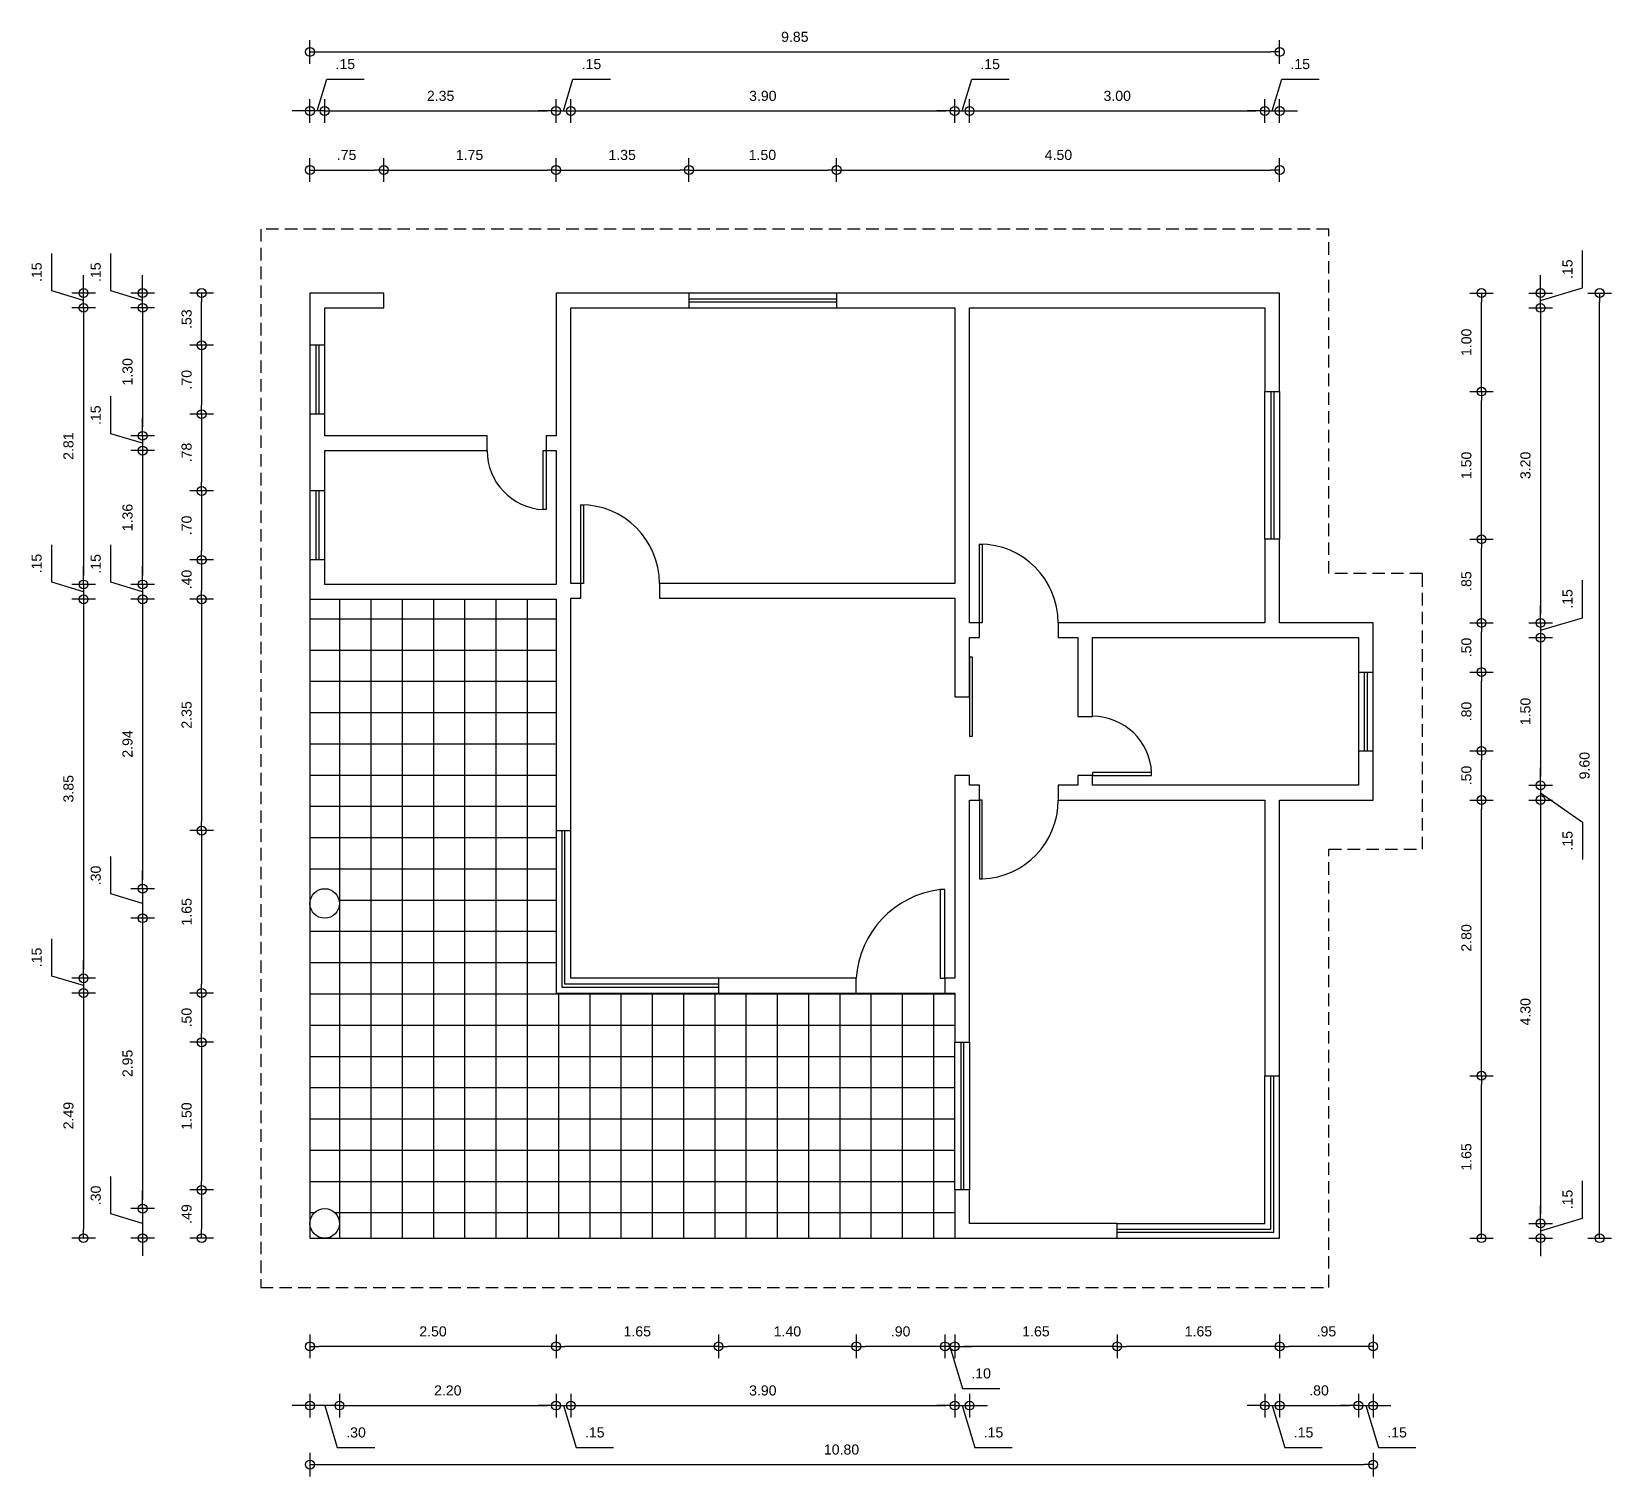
# Model space of a CAD drawing. Header units: millimetres. Extents: x -910 to 15138, y -9982 to 4694.
import ezdxf

# ---------------------------------------------------------------- set-up
doc = ezdxf.new("R2010")
doc.units = ezdxf.units.MM
doc.header["$LTSCALE"] = 5
doc.linetypes.add('DASHEDX2', pattern=[38.1, 25.4, -12.7])
for name, color, linetype in [('coberta', 7, 'DASHEDX2'), ('coluna', 7, 'Continuous'), ('dimensoes', 7, 'Continuous'), ('janela alta', 7, 'Continuous'), ('janela baixa', 7, 'Continuous'), ('parede baixa', 7, 'Continuous'), ('paredes', 7, 'Continuous'), ('piso', 7, 'Continuous'), ('portas', 7, 'Continuous')]:
    doc.layers.add(name, color=color, linetype=linetype)
doc.styles.get("Standard").update_dxf_attribs({"font": 'Arial.ttf'})
doc.dimstyles.new('ISO-25', dxfattribs={"dimtxt": 102.5, "dimasz": 90.5, "dimexe": 120, "dimexo": 0.625, "dimgap": 100.625, "dimtad": 1, "dimlfac": 0.001, "dimzin": 4, "dimdsep": 46, "dimtxsty": 'Standard', "dimblk": 'ORIGIN', "dimblk1": 'ORIGIN', "dimblk2": 'ORIGIN', "dimcen": 2.5, "dimazin": 0, "dimtfac": 1, "dimtmove": 0, "dimatfit": 3, "dimldrblk": 'ORIGIN', "dimfxl": 120, "dimfxlon": 1, "dimarcsym": 0})

# ---------------------------------------------------------------- blocks, each defined once
blk = doc.blocks.new('_Origin')
at = {"color": 0, "linetype": 'ByBlock', "lineweight": -2}
blk.add_line((0, 0), (-1, 0), dxfattribs=at)
blk.add_circle((0, 0), 0.5, dxfattribs=at)
blk = doc.blocks.new('*D17')
at = {"layer": 'Defpoints', "color": 0, "transparency": 16777216}
for p in [(11768, -5912), (13818, -5912), (11768, -7562)]:
    blk.add_point(p, dxfattribs=at)
at = {"layer": 'dimensoes', "color": 0, "lineweight": -2, "transparency": 16777216}
for p, q in [((13698, -5912), (13938, -5912)), ((13818, -7471), (13818, -6002)), ((13698, -7562), (13938, -7562))]:
    blk.add_line(p, q, dxfattribs=at)
at = {"layer": 'dimensoes', "color": 0, "lineweight": -2, "transparency": 16777216, "xscale": 90.5, "yscale": 90.5, "zscale": 90.5}
for p, rotation in [((13818, -5912), 90), ((13818, -7562), 270)]:
    blk.add_blockref('_Origin', p, dxfattribs=dict(at, rotation=rotation))
at = {"layer": 'dimensoes', "color": 0, "transparency": 16777216, "insert": (13665, -6737), "char_height": 102.5, "attachment_point": 5, "rotation": 90}
blk.add_mtext('1.65', dxfattribs=at)
blk = doc.blocks.new('*D18')
at = {"layer": 'Defpoints', "color": 0, "transparency": 16777216}
for p in [(12718, -3112), (13818, -3112), (11768, -5912)]:
    blk.add_point(p, dxfattribs=at)
at = {"layer": 'dimensoes', "color": 0, "lineweight": -2, "transparency": 16777216}
for p, q in [((13698, -3112), (13938, -3112)), ((13818, -5821), (13818, -3202)), ((13698, -5912), (13938, -5912))]:
    blk.add_line(p, q, dxfattribs=at)
at = {"layer": 'dimensoes', "color": 0, "lineweight": -2, "transparency": 16777216, "xscale": 90.5, "yscale": 90.5, "zscale": 90.5}
for p, rotation in [((13818, -3112), 90), ((13818, -5912), 270)]:
    blk.add_blockref('_Origin', p, dxfattribs=dict(at, rotation=rotation))
at = {"layer": 'dimensoes', "color": 0, "transparency": 16777216, "insert": (13665, -4512), "char_height": 102.5, "attachment_point": 5, "rotation": 90}
blk.add_mtext('2.80', dxfattribs=at)
blk = doc.blocks.new('*D19')
at = {"layer": 'Defpoints', "color": 0, "transparency": 16777216}
for p in [(12718, -2612), (13818, -2612), (12718, -3112)]:
    blk.add_point(p, dxfattribs=at)
at = {"layer": 'dimensoes', "color": 0, "lineweight": -2, "transparency": 16777216}
for p, q in [((13698, -2612), (13938, -2612)), ((13818, -3021), (13818, -2702)), ((13698, -3112), (13938, -3112))]:
    blk.add_line(p, q, dxfattribs=at)
at = {"layer": 'dimensoes', "color": 0, "lineweight": -2, "transparency": 16777216, "xscale": 90.5, "yscale": 90.5, "zscale": 90.5}
for p, rotation in [((13818, -2612), 90), ((13818, -3112), 270)]:
    blk.add_blockref('_Origin', p, dxfattribs=dict(at, rotation=rotation))
at = {"layer": 'dimensoes', "color": 0, "transparency": 16777216, "insert": (13665, -2862), "char_height": 102.5, "attachment_point": 5, "rotation": 90}
blk.add_mtext('.50', dxfattribs=at)
blk = doc.blocks.new('*D20')
at = {"layer": 'Defpoints', "color": 0, "transparency": 16777216}
for p in [(12718, -1812), (13818, -1812), (12718, -2612)]:
    blk.add_point(p, dxfattribs=at)
at = {"layer": 'dimensoes', "color": 0, "lineweight": -2, "transparency": 16777216}
for p, q in [((13698, -1812), (13938, -1812)), ((13818, -2521), (13818, -1902)), ((13698, -2612), (13938, -2612))]:
    blk.add_line(p, q, dxfattribs=at)
at = {"layer": 'dimensoes', "color": 0, "lineweight": -2, "transparency": 16777216, "xscale": 90.5, "yscale": 90.5, "zscale": 90.5}
for p, rotation in [((13818, -1812), 90), ((13818, -2612), 270)]:
    blk.add_blockref('_Origin', p, dxfattribs=dict(at, rotation=rotation))
at = {"layer": 'dimensoes', "color": 0, "transparency": 16777216, "insert": (13665, -2212), "char_height": 102.5, "attachment_point": 5, "rotation": 90}
blk.add_mtext('.80', dxfattribs=at)
blk = doc.blocks.new('*D21')
at = {"layer": 'Defpoints', "color": 0, "transparency": 16777216}
for p in [(12718, -1312), (13818, -1312), (12718, -1812)]:
    blk.add_point(p, dxfattribs=at)
at = {"layer": 'dimensoes', "color": 0, "lineweight": -2, "transparency": 16777216}
for p, q in [((13698, -1312), (13938, -1312)), ((13818, -1721), (13818, -1402)), ((13698, -1812), (13938, -1812))]:
    blk.add_line(p, q, dxfattribs=at)
at = {"layer": 'dimensoes', "color": 0, "lineweight": -2, "transparency": 16777216, "xscale": 90.5, "yscale": 90.5, "zscale": 90.5}
for p, rotation in [((13818, -1312), 90), ((13818, -1812), 270)]:
    blk.add_blockref('_Origin', p, dxfattribs=dict(at, rotation=rotation))
at = {"layer": 'dimensoes', "color": 0, "transparency": 16777216, "insert": (13665, -1562), "char_height": 102.5, "attachment_point": 5, "rotation": 90}
blk.add_mtext('.50', dxfattribs=at)
blk = doc.blocks.new('*D22')
at = {"layer": 'Defpoints', "color": 0, "transparency": 16777216}
for p in [(11768, -462), (13818, -462), (12718, -1312)]:
    blk.add_point(p, dxfattribs=at)
at = {"layer": 'dimensoes', "color": 0, "lineweight": -2, "transparency": 16777216}
for p, q in [((13698, -462), (13938, -462)), ((13818, -1221), (13818, -552)), ((13698, -1312), (13938, -1312))]:
    blk.add_line(p, q, dxfattribs=at)
at = {"layer": 'dimensoes', "color": 0, "lineweight": -2, "transparency": 16777216, "xscale": 90.5, "yscale": 90.5, "zscale": 90.5}
for p, rotation in [((13818, -462), 90), ((13818, -1312), 270)]:
    blk.add_blockref('_Origin', p, dxfattribs=dict(at, rotation=rotation))
at = {"layer": 'dimensoes', "color": 0, "transparency": 16777216, "insert": (13665, -887), "char_height": 102.5, "attachment_point": 5, "rotation": 90}
blk.add_mtext('.85', dxfattribs=at)
blk = doc.blocks.new('*D23')
at = {"layer": 'Defpoints', "color": 0, "transparency": 16777216}
for p in [(11768, 1038), (13818, 1038), (11768, -462)]:
    blk.add_point(p, dxfattribs=at)
at = {"layer": 'dimensoes', "color": 0, "lineweight": -2, "transparency": 16777216}
for p, q in [((13698, 1038), (13938, 1038)), ((13818, -371), (13818, 948)), ((13698, -462), (13938, -462))]:
    blk.add_line(p, q, dxfattribs=at)
at = {"layer": 'dimensoes', "color": 0, "lineweight": -2, "transparency": 16777216, "xscale": 90.5, "yscale": 90.5, "zscale": 90.5}
for p, rotation in [((13818, 1038), 90), ((13818, -462), 270)]:
    blk.add_blockref('_Origin', p, dxfattribs=dict(at, rotation=rotation))
at = {"layer": 'dimensoes', "color": 0, "transparency": 16777216, "insert": (13665, 288), "char_height": 102.5, "attachment_point": 5, "rotation": 90}
blk.add_mtext('1.50', dxfattribs=at)
blk = doc.blocks.new('*D24')
at = {"layer": 'Defpoints', "color": 0, "transparency": 16777216}
for p in [(11768, 2038), (13818, 2038), (11768, 1038)]:
    blk.add_point(p, dxfattribs=at)
at = {"layer": 'dimensoes', "color": 0, "lineweight": -2, "transparency": 16777216}
for p, q in [((13698, 2038), (13938, 2038)), ((13818, 1129), (13818, 1948)), ((13698, 1038), (13938, 1038))]:
    blk.add_line(p, q, dxfattribs=at)
at = {"layer": 'dimensoes', "color": 0, "lineweight": -2, "transparency": 16777216, "xscale": 90.5, "yscale": 90.5, "zscale": 90.5}
for p, rotation in [((13818, 2038), 90), ((13818, 1038), 270)]:
    blk.add_blockref('_Origin', p, dxfattribs=dict(at, rotation=rotation))
at = {"layer": 'dimensoes', "color": 0, "transparency": 16777216, "insert": (13665, 1538), "char_height": 102.5, "attachment_point": 5, "rotation": 90}
blk.add_mtext('1.00', dxfattribs=at)
blk = doc.blocks.new('*D25')
at = {"layer": 'Defpoints', "color": 0, "transparency": 16777216}
for p in [(11574, 2038), (15018, 2038), (11574, -7562)]:
    blk.add_point(p, dxfattribs=at)
at = {"layer": 'dimensoes', "color": 0, "lineweight": -2, "transparency": 16777216}
for p, q in [((14898, 2038), (15138, 2038)), ((15018, -7471), (15018, 1948)), ((14898, -7562), (15138, -7562))]:
    blk.add_line(p, q, dxfattribs=at)
at = {"layer": 'dimensoes', "color": 0, "lineweight": -2, "transparency": 16777216, "xscale": 90.5, "yscale": 90.5, "zscale": 90.5}
for p, rotation in [((15018, 2038), 90), ((15018, -7562), 270)]:
    blk.add_blockref('_Origin', p, dxfattribs=dict(at, rotation=rotation))
at = {"layer": 'dimensoes', "color": 0, "transparency": 16777216, "insert": (14865, -2762), "char_height": 102.5, "attachment_point": 5, "rotation": 90}
blk.add_mtext('9.60', dxfattribs=at)
blk = doc.blocks.new('*D26')
at = {"layer": 'Defpoints', "color": 0, "transparency": 16777216}
for p in [(11618, 1888), (11618, -1312), (14418, -1312)]:
    blk.add_point(p, dxfattribs=at)
at = {"layer": 'dimensoes', "color": 0, "lineweight": -2, "transparency": 16777216}
for p, q in [((14298, 1888), (14538, 1888)), ((14418, 1798), (14418, -1221)), ((14298, -1312), (14538, -1312))]:
    blk.add_line(p, q, dxfattribs=at)
at = {"layer": 'dimensoes', "color": 0, "lineweight": -2, "transparency": 16777216, "xscale": 90.5, "yscale": 90.5, "zscale": 90.5}
for p, rotation in [((14418, 1888), 90), ((14418, -1312), 270)]:
    blk.add_blockref('_Origin', p, dxfattribs=dict(at, rotation=rotation))
at = {"layer": 'dimensoes', "color": 0, "transparency": 16777216, "insert": (14265, 288), "char_height": 102.5, "attachment_point": 5, "rotation": 90}
blk.add_mtext('3.20', dxfattribs=at)
blk = doc.blocks.new('*D27')
at = {"layer": 'Defpoints', "color": 0, "transparency": 16777216}
for p in [(11618, -1312), (12568, -1462), (14418, -1462)]:
    blk.add_point(p, dxfattribs=at)
at = {"layer": 'dimensoes', "color": 0, "lineweight": -2, "transparency": 16777216}
for p, q in [((14844, -1259), (14844, -878)), ((14418, -1221), (14418, -1131)), ((14418, -1387), (14844, -1259)), ((14298, -1312), (14538, -1312)), ((14418, -1312), (14418, -1462)), ((14418, -1312), (14418, -1462)), ((14298, -1462), (14538, -1462)), ((14418, -1552), (14418, -1643))]:
    blk.add_line(p, q, dxfattribs=at)
at = {"layer": 'dimensoes', "color": 0, "lineweight": -2, "transparency": 16777216, "xscale": 90.5, "yscale": 90.5, "zscale": 90.5}
for p, rotation in [((14418, -1312), 270), ((14418, -1462), 90)]:
    blk.add_blockref('_Origin', p, dxfattribs=dict(at, rotation=rotation))
at = {"layer": 'dimensoes', "color": 0, "transparency": 16777216, "insert": (14692, -1069), "char_height": 102.5, "attachment_point": 5, "rotation": 90}
blk.add_mtext('.15', dxfattribs=at)
blk = doc.blocks.new('*D28')
at = {"layer": 'Defpoints', "color": 0, "transparency": 16777216}
for p in [(12568, -1462), (12568, -2962), (14418, -2962)]:
    blk.add_point(p, dxfattribs=at)
at = {"layer": 'dimensoes', "color": 0, "lineweight": -2, "transparency": 16777216}
for p, q in [((14298, -1462), (14538, -1462)), ((14418, -1552), (14418, -2871)), ((14298, -2962), (14538, -2962))]:
    blk.add_line(p, q, dxfattribs=at)
at = {"layer": 'dimensoes', "color": 0, "lineweight": -2, "transparency": 16777216, "xscale": 90.5, "yscale": 90.5, "zscale": 90.5}
for p, rotation in [((14418, -1462), 90), ((14418, -2962), 270)]:
    blk.add_blockref('_Origin', p, dxfattribs=dict(at, rotation=rotation))
at = {"layer": 'dimensoes', "color": 0, "transparency": 16777216, "insert": (14265, -2212), "char_height": 102.5, "attachment_point": 5, "rotation": 90}
blk.add_mtext('1.50', dxfattribs=at)
blk = doc.blocks.new('*D29')
at = {"layer": 'Defpoints', "color": 0, "transparency": 16777216}
for p in [(12568, -2962), (12718, -3112), (14418, -3112)]:
    blk.add_point(p, dxfattribs=at)
at = {"layer": 'dimensoes', "color": 0, "lineweight": -2, "transparency": 16777216}
for p, q in [((14418, -2871), (14418, -2781)), ((14298, -2962), (14538, -2962)), ((14418, -2962), (14418, -3112)), ((14418, -2962), (14418, -3112)), ((14418, -3037), (14844, -3335)), ((14298, -3112), (14538, -3112)), ((14418, -3202), (14418, -3293)), ((14844, -3335), (14844, -3715))]:
    blk.add_line(p, q, dxfattribs=at)
at = {"layer": 'dimensoes', "color": 0, "lineweight": -2, "transparency": 16777216, "xscale": 90.5, "yscale": 90.5, "zscale": 90.5}
for p, rotation in [((14418, -2962), 270), ((14418, -3112), 90)]:
    blk.add_blockref('_Origin', p, dxfattribs=dict(at, rotation=rotation))
at = {"layer": 'dimensoes', "color": 0, "transparency": 16777216, "insert": (14692, -3525), "char_height": 102.5, "attachment_point": 5, "rotation": 90}
blk.add_mtext('.15', dxfattribs=at)
blk = doc.blocks.new('*D30')
at = {"layer": 'Defpoints', "color": 0, "transparency": 16777216}
for p in [(12718, -3112), (11618, -7412), (14418, -7412)]:
    blk.add_point(p, dxfattribs=at)
at = {"layer": 'dimensoes', "color": 0, "lineweight": -2, "transparency": 16777216}
for p, q in [((14298, -3112), (14538, -3112)), ((14418, -3202), (14418, -7321)), ((14298, -7412), (14538, -7412))]:
    blk.add_line(p, q, dxfattribs=at)
at = {"layer": 'dimensoes', "color": 0, "lineweight": -2, "transparency": 16777216, "xscale": 90.5, "yscale": 90.5, "zscale": 90.5}
for p, rotation in [((14418, -3112), 90), ((14418, -7412), 270)]:
    blk.add_blockref('_Origin', p, dxfattribs=dict(at, rotation=rotation))
at = {"layer": 'dimensoes', "color": 0, "transparency": 16777216, "insert": (14265, -5262), "char_height": 102.5, "attachment_point": 5, "rotation": 90}
blk.add_mtext('4.30', dxfattribs=at)
blk = doc.blocks.new('*D31')
at = {"layer": 'Defpoints', "color": 0, "transparency": 16777216}
for p in [(11618, -7412), (11768, -7562), (14418, -7562)]:
    blk.add_point(p, dxfattribs=at)
at = {"layer": 'dimensoes', "color": 0, "lineweight": -2, "transparency": 16777216}
for p, q in [((14844, -7359), (14844, -6978)), ((14418, -7321), (14418, -7231)), ((14418, -7487), (14844, -7359)), ((14298, -7412), (14538, -7412)), ((14418, -7412), (14418, -7562)), ((14418, -7412), (14418, -7562)), ((14298, -7562), (14538, -7562)), ((14418, -7652), (14418, -7743))]:
    blk.add_line(p, q, dxfattribs=at)
at = {"layer": 'dimensoes', "color": 0, "lineweight": -2, "transparency": 16777216, "xscale": 90.5, "yscale": 90.5, "zscale": 90.5}
for p, rotation in [((14418, -7412), 270), ((14418, -7562), 90)]:
    blk.add_blockref('_Origin', p, dxfattribs=dict(at, rotation=rotation))
at = {"layer": 'dimensoes', "color": 0, "transparency": 16777216, "insert": (14692, -7169), "char_height": 102.5, "attachment_point": 5, "rotation": 90}
blk.add_mtext('.15', dxfattribs=at)
blk = doc.blocks.new('*D32')
at = {"layer": 'Defpoints', "color": 0, "transparency": 16777216}
for p in [(11768, 2038), (14418, 2038), (11618, 1888)]:
    blk.add_point(p, dxfattribs=at)
at = {"layer": 'dimensoes', "color": 0, "lineweight": -2, "transparency": 16777216}
for p, q in [((14844, 2091), (14844, 2472)), ((14418, 2129), (14418, 2219)), ((14418, 1963), (14844, 2091)), ((14298, 2038), (14538, 2038)), ((14418, 1888), (14418, 2038)), ((14418, 1888), (14418, 2038)), ((14298, 1888), (14538, 1888)), ((14418, 1798), (14418, 1707))]:
    blk.add_line(p, q, dxfattribs=at)
at = {"layer": 'dimensoes', "color": 0, "lineweight": -2, "transparency": 16777216, "xscale": 90.5, "yscale": 90.5, "zscale": 90.5}
for p, rotation in [((14418, 2038), 270), ((14418, 1888), 90)]:
    blk.add_blockref('_Origin', p, dxfattribs=dict(at, rotation=rotation))
at = {"layer": 'dimensoes', "color": 0, "transparency": 16777216, "insert": (14692, 2281), "char_height": 102.5, "attachment_point": 5, "rotation": 90}
blk.add_mtext('.15', dxfattribs=at)

msp = doc.modelspace()

# ---------------------------------------------------------------- linework, layer by layer
at = {"color": 0, "linetype": 'ByBlock', "lineweight": -2}
for p, q in [((1917.612, 4488.233), (2008.112, 4488.233)), ((11767.612, 4488.233), (11677.112, 4488.233)), ((1917.612, 3888.233), (1827.112, 3888.233)), ((2067.612, 3888.233), (2158.112, 3888.233)), ((2067.612, 3888.233), (2158.112, 3888.233)), ((4417.612, 3888.233), (4327.112, 3888.233)), ((4417.612, 3888.233), (4327.112, 3888.233)), ((4567.612, 3888.233), (4658.112, 3888.233)), ((4567.612, 3888.233), (4658.112, 3888.233)), ((8467.612, 3888.233), (8377.112, 3888.233)), ((8467.612, 3888.233), (8377.112, 3888.233)), ((8617.612, 3888.233), (8708.112, 3888.233)), ((8617.612, 3888.233), (8708.112, 3888.233)), ((11617.612, 3888.233), (11527.112, 3888.233)), ((11617.612, 3888.233), (11527.112, 3888.233)), ((11767.612, 3888.233), (11858.112, 3888.233)), ((1917.612, 3288.233), (2008.112, 3288.233)), ((2667.612, 3288.233), (2577.112, 3288.233)), ((2667.612, 3288.233), (2758.112, 3288.233)), ((4417.612, 3288.233), (4327.112, 3288.233)), ((4417.612, 3288.233), (4508.112, 3288.233)), ((5767.612, 3288.233), (5677.112, 3288.233)), ((5767.612, 3288.233), (5858.112, 3288.233)), ((7267.612, 3288.233), (7177.112, 3288.233)), ((7267.612, 3288.233), (7358.112, 3288.233)), ((11767.612, 3288.233), (11677.112, 3288.233)), ((-382.388, 2038.233), (-382.388, 2128.733)), ((817.612, 2038.233), (817.612, 1947.733)), ((-382.388, 1888.233), (-382.388, 1797.733)), ((-382.388, 1888.233), (-382.388, 1797.733)), ((817.612, 1508.233), (817.612, 1598.733)), ((817.612, 1508.233), (817.612, 1417.733)), ((817.612, 808.233), (817.612, 898.733)), ((817.612, 808.233), (817.612, 717.733)), ((817.612, 28.233), (817.612, 118.733)), ((817.612, 28.233), (817.612, -62.267)), ((817.612, -671.767), (817.612, -581.267)), ((817.612, -671.767), (817.612, -762.267)), ((-382.388, -921.767), (-382.388, -831.267)), ((-382.388, -921.767), (-382.388, -831.267)), ((-382.388, -1071.767), (-382.388, -1162.267)), ((-382.388, -1071.767), (-382.388, -1162.267)), ((817.612, -1071.767), (817.612, -981.267)), ((817.612, -1071.767), (817.612, -1162.267)), ((817.612, -3421.767), (817.612, -3331.267)), ((817.612, -3421.767), (817.612, -3512.267)), ((-382.388, -4921.767), (-382.388, -4831.267)), ((-382.388, -4921.767), (-382.388, -4831.267)), ((-382.388, -5071.767), (-382.388, -5162.267)), ((-382.388, -5071.767), (-382.388, -5162.267)), ((817.612, -5071.767), (817.612, -4981.267)), ((817.612, -5071.767), (817.612, -5162.267)), ((817.612, -5571.767), (817.612, -5481.267)), ((817.612, -5571.767), (817.612, -5662.267)), ((817.612, -7071.767), (817.612, -6981.267)), ((817.612, -7071.767), (817.612, -7162.267)), ((-382.388, -7561.767), (-382.388, -7471.267)), ((817.612, -7561.767), (817.612, -7471.267))]:
    msp.add_line(p, q, dxfattribs=at)
for centre in [(1917.612, 4488.233), (11767.612, 4488.233), (1917.612, 3888.233), (2067.612, 3888.233), (2067.612, 3888.233), (4417.612, 3888.233), (4417.612, 3888.233), (4567.612, 3888.233), (4567.612, 3888.233), (8467.612, 3888.233), (8467.612, 3888.233), (8617.612, 3888.233), (8617.612, 3888.233), (11617.612, 3888.233), (11617.612, 3888.233), (11767.612, 3888.233), (1917.612, 3288.233), (2667.612, 3288.233), (2667.612, 3288.233), (4417.612, 3288.233), (4417.612, 3288.233), (5767.612, 3288.233), (5767.612, 3288.233), (7267.612, 3288.233), (7267.612, 3288.233), (11767.612, 3288.233), (-382.388, 2038.233), (-382.388, 1888.233), (-382.388, 1888.233), (817.612, 2038.233), (817.612, 1508.233), (817.612, 1508.233), (817.612, 808.233), (817.612, 808.233), (817.612, 28.233), (817.612, 28.233), (817.612, -671.767), (817.612, -671.767), (-382.388, -921.767), (-382.388, -921.767), (-382.388, -1071.767), (-382.388, -1071.767), (817.612, -1071.767), (817.612, -1071.767), (817.612, -3421.767), (817.612, -3421.767), (-382.388, -4921.767), (-382.388, -4921.767), (-382.388, -5071.767), (-382.388, -5071.767), (817.612, -5071.767), (817.612, -5071.767), (817.612, -5571.767), (817.612, -5571.767), (817.612, -7071.767), (817.612, -7071.767), (-382.388, -7561.767), (817.612, -7561.767)]:
    msp.add_circle(centre, 45.25, dxfattribs=at)
at = {"layer": 'coberta'}
msp.add_lwpolyline([(1417.612, 2688.233), (1417.612, -8061.767), (12267.612, -8061.767), (12267.612, -3611.767), (13217.612, -3611.767), (13217.612, -811.767), (12267.612, -811.767), (12267.612, 2688.233)], close=True, dxfattribs=at)
at = {"layer": 'coluna'}
for centre in [(2067.612, -4161.767), (2067.612, -7411.767)]:
    msp.add_circle(centre, 150, dxfattribs=at)
at = {"layer": 'dimensoes'}
for p, q in [((1917.612, 4368.233), (1917.612, 4608.233)), ((11767.612, 4368.233), (11767.612, 4608.233)), ((2008.112, 4488.233), (11677.112, 4488.233)), ((1992.612, 3888.233), (2089.478, 4211.12)), ((2089.478, 4211.12), (2469.719, 4211.12)), ((4492.612, 3888.233), (4589.478, 4211.12)), ((4589.478, 4211.12), (4969.719, 4211.12)), ((8542.612, 3888.233), (8639.478, 4211.12)), ((8639.478, 4211.12), (9019.719, 4211.12)), ((11692.612, 3888.233), (11789.478, 4211.12)), ((11789.478, 4211.12), (12169.719, 4211.12)), ((1827.112, 3888.233), (1736.612, 3888.233)), ((1917.612, 3768.233), (1917.612, 4008.233)), ((2067.612, 3888.233), (1917.612, 3888.233)), ((2067.612, 3888.233), (1917.612, 3888.233)), ((2067.612, 3768.233), (2067.612, 4008.233)), ((2067.612, 3768.233), (2067.612, 4008.233)), ((2158.112, 3888.233), (2248.612, 3888.233)), ((2158.112, 3888.233), (4327.112, 3888.233)), ((4327.112, 3888.233), (4236.612, 3888.233)), ((4417.612, 3768.233), (4417.612, 4008.233)), ((4417.612, 3768.233), (4417.612, 4008.233)), ((4417.612, 3888.233), (4567.612, 3888.233)), ((4417.612, 3888.233), (4567.612, 3888.233)), ((4567.612, 3768.233), (4567.612, 4008.233)), ((4567.612, 3768.233), (4567.612, 4008.233)), ((4658.112, 3888.233), (8377.112, 3888.233)), ((4658.112, 3888.233), (4748.612, 3888.233)), ((8377.112, 3888.233), (8286.612, 3888.233)), ((8467.612, 3768.233), (8467.612, 4008.233)), ((8467.612, 3768.233), (8467.612, 4008.233)), ((8467.612, 3888.233), (8617.612, 3888.233)), ((8467.612, 3888.233), (8617.612, 3888.233)), ((8617.612, 3768.233), (8617.612, 4008.233)), ((8617.612, 3768.233), (8617.612, 4008.233)), ((8708.112, 3888.233), (11527.112, 3888.233)), ((8708.112, 3888.233), (8798.612, 3888.233)), ((11527.112, 3888.233), (11436.612, 3888.233)), ((11617.612, 3768.233), (11617.612, 4008.233)), ((11617.612, 3768.233), (11617.612, 4008.233)), ((11617.612, 3888.233), (11767.612, 3888.233)), ((11617.612, 3888.233), (11767.612, 3888.233)), ((11767.612, 3768.233), (11767.612, 4008.233)), ((11858.112, 3888.233), (11948.612, 3888.233)), ((1917.612, 3168.233), (1917.612, 3408.233)), ((2667.612, 3168.233), (2667.612, 3408.233)), ((2667.612, 3168.233), (2667.612, 3408.233)), ((4417.612, 3168.233), (4417.612, 3408.233)), ((4417.612, 3168.233), (4417.612, 3408.233)), ((5767.612, 3168.233), (5767.612, 3408.233)), ((5767.612, 3168.233), (5767.612, 3408.233)), ((7267.612, 3168.233), (7267.612, 3408.233)), ((7267.612, 3168.233), (7267.612, 3408.233)), ((11767.612, 3168.233), (11767.612, 3408.233)), ((2008.112, 3288.233), (2577.112, 3288.233)), ((2758.112, 3288.233), (4327.112, 3288.233)), ((4508.112, 3288.233), (5677.112, 3288.233)), ((5858.112, 3288.233), (7177.112, 3288.233)), ((7358.112, 3288.233), (11677.112, 3288.233)), ((-705.274, 2060.099), (-705.274, 2440.34)), ((-105.274, 2060.099), (-105.274, 2440.34)), ((-382.388, 2128.733), (-382.388, 2219.233)), ((217.612, 2128.733), (217.612, 2219.233)), ((-382.388, 1963.233), (-705.274, 2060.099)), ((-262.388, 2038.233), (-502.388, 2038.233)), ((-382.388, 1888.233), (-382.388, 2038.233)), ((-382.388, 1888.233), (-382.388, 2038.233)), ((217.612, 1963.233), (-105.274, 2060.099)), ((337.612, 2038.233), (97.612, 2038.233)), ((217.612, 1888.233), (217.612, 2038.233)), ((217.612, 1888.233), (217.612, 2038.233)), ((937.612, 2038.233), (697.612, 2038.233)), ((817.612, 1598.733), (817.612, 1947.733)), ((-262.388, 1888.233), (-502.388, 1888.233)), ((-262.388, 1888.233), (-502.388, 1888.233)), ((-382.388, 1797.733), (-382.388, 1707.233)), ((-382.388, 1797.733), (-382.388, -831.267)), ((337.612, 1888.233), (97.612, 1888.233)), ((337.612, 1888.233), (97.612, 1888.233)), ((217.612, 1797.733), (217.612, 1707.233)), ((217.612, 1797.733), (217.612, 678.733)), ((937.612, 1508.233), (697.612, 1508.233)), ((937.612, 1508.233), (697.612, 1508.233)), ((817.612, 1417.733), (817.612, 898.733)), ((-105.274, 610.099), (-105.274, 990.34)), ((937.612, 808.233), (697.612, 808.233)), ((937.612, 808.233), (697.612, 808.233)), ((217.612, 678.733), (217.612, 769.233)), ((817.612, 717.733), (817.612, 118.733)), ((217.612, 513.233), (-105.274, 610.099)), ((337.612, 588.233), (97.612, 588.233)), ((337.612, 588.233), (97.612, 588.233)), ((217.612, 588.233), (217.612, 438.233)), ((217.612, 588.233), (217.612, 438.233)), ((337.612, 438.233), (97.612, 438.233)), ((337.612, 438.233), (97.612, 438.233)), ((217.612, 347.733), (217.612, -831.267)), ((217.612, 347.733), (217.612, 257.233)), ((937.612, 28.233), (697.612, 28.233)), ((937.612, 28.233), (697.612, 28.233)), ((817.612, -62.267), (817.612, -581.267)), ((-705.274, -899.901), (-705.274, -519.66)), ((-105.274, -899.901), (-105.274, -519.66)), ((-382.388, -831.267), (-382.388, -740.767)), ((217.612, -831.267), (217.612, -740.767)), ((937.612, -671.767), (697.612, -671.767)), ((937.612, -671.767), (697.612, -671.767)), ((817.612, -762.267), (817.612, -981.267)), ((-382.388, -996.767), (-705.274, -899.901)), ((-262.388, -921.767), (-502.388, -921.767)), ((-262.388, -921.767), (-502.388, -921.767)), ((-382.388, -921.767), (-382.388, -1071.767)), ((-382.388, -921.767), (-382.388, -1071.767)), ((217.612, -996.767), (-105.274, -899.901)), ((337.612, -921.767), (97.612, -921.767)), ((337.612, -921.767), (97.612, -921.767)), ((217.612, -921.767), (217.612, -1071.767)), ((217.612, -921.767), (217.612, -1071.767)), ((-262.388, -1071.767), (-502.388, -1071.767)), ((-262.388, -1071.767), (-502.388, -1071.767)), ((337.612, -1071.767), (97.612, -1071.767)), ((337.612, -1071.767), (97.612, -1071.767)), ((937.612, -1071.767), (697.612, -1071.767)), ((937.612, -1071.767), (697.612, -1071.767)), ((-382.388, -1162.267), (-382.388, -4831.267)), ((-382.388, -1162.267), (-382.388, -1252.767)), ((217.612, -1162.267), (217.612, -3921.267)), ((217.612, -1162.267), (217.612, -1252.767)), ((817.612, -1162.267), (817.612, -3331.267)), ((937.612, -3421.767), (697.612, -3421.767)), ((937.612, -3421.767), (697.612, -3421.767)), ((817.612, -3512.267), (817.612, -4981.267)), ((-105.274, -4064.901), (-105.274, -3684.66)), ((217.612, -3921.267), (217.612, -3830.767)), ((337.612, -4011.767), (97.612, -4011.767)), ((337.612, -4011.767), (97.612, -4011.767)), ((217.612, -4011.767), (217.612, -4311.767)), ((217.612, -4011.767), (217.612, -4311.767)), ((217.612, -4161.767), (-105.274, -4064.901)), ((337.612, -4311.767), (97.612, -4311.767)), ((337.612, -4311.767), (97.612, -4311.767)), ((217.612, -4402.267), (217.612, -7171.267)), ((217.612, -4402.267), (217.612, -4492.767)), ((-705.274, -4899.901), (-705.274, -4519.66)), ((-382.388, -4831.267), (-382.388, -4740.767)), ((-382.388, -4996.767), (-705.274, -4899.901)), ((-262.388, -4921.767), (-502.388, -4921.767)), ((-262.388, -4921.767), (-502.388, -4921.767)), ((-382.388, -4921.767), (-382.388, -5071.767)), ((-382.388, -4921.767), (-382.388, -5071.767)), ((-262.388, -5071.767), (-502.388, -5071.767)), ((-262.388, -5071.767), (-502.388, -5071.767)), ((937.612, -5071.767), (697.612, -5071.767)), ((937.612, -5071.767), (697.612, -5071.767)), ((-382.388, -5162.267), (-382.388, -7471.267)), ((-382.388, -5162.267), (-382.388, -5252.767)), ((817.612, -5162.267), (817.612, -5481.267)), ((937.612, -5571.767), (697.612, -5571.767)), ((937.612, -5571.767), (697.612, -5571.767)), ((817.612, -5662.267), (817.612, -6981.267)), ((-105.274, -7314.901), (-105.274, -6934.66)), ((217.612, -7171.267), (217.612, -7080.767)), ((937.612, -7071.767), (697.612, -7071.767)), ((937.612, -7071.767), (697.612, -7071.767)), ((817.612, -7162.267), (817.612, -7471.267)), ((217.612, -7411.767), (-105.274, -7314.901)), ((337.612, -7261.767), (97.612, -7261.767)), ((337.612, -7261.767), (97.612, -7261.767)), ((217.612, -7261.767), (217.612, -7561.767)), ((217.612, -7261.767), (217.612, -7561.767)), ((-262.388, -7561.767), (-502.388, -7561.767)), ((337.612, -7561.767), (97.612, -7561.767)), ((217.612, -7652.267), (217.612, -7742.767)), ((937.612, -7561.767), (697.612, -7561.767)), ((1917.612, -8541.767), (1917.612, -8781.767)), ((4327.112, -8661.767), (2008.112, -8661.767)), ((4417.612, -8541.767), (4417.612, -8781.767)), ((4417.612, -8541.767), (4417.612, -8781.767)), ((5977.112, -8661.767), (4508.112, -8661.767)), ((6067.612, -8541.767), (6067.612, -8781.767)), ((6067.612, -8541.767), (6067.612, -8781.767)), ((7377.112, -8661.767), (6158.112, -8661.767)), ((7467.612, -8541.767), (7467.612, -8781.767)), ((7467.612, -8541.767), (7467.612, -8781.767)), ((8277.112, -8661.767), (7558.112, -8661.767)), ((8277.112, -8661.767), (8186.612, -8661.767)), ((8367.612, -8541.767), (8367.612, -8781.767)), ((8367.612, -8541.767), (8367.612, -8781.767)), ((8467.612, -8661.767), (8367.612, -8661.767)), ((8467.612, -8661.767), (8367.612, -8661.767)), ((8417.612, -8661.767), (8545.648, -9088.552)), ((8467.612, -8541.767), (8467.612, -8781.767)), ((8467.612, -8541.767), (8467.612, -8781.767)), ((8558.112, -8661.767), (8648.612, -8661.767)), ((10027.112, -8661.767), (8558.112, -8661.767)), ((10117.612, -8541.767), (10117.612, -8781.767)), ((10117.612, -8541.767), (10117.612, -8781.767)), ((11677.112, -8661.767), (10208.112, -8661.767)), ((11767.612, -8541.767), (11767.612, -8781.767)), ((11767.612, -8541.767), (11767.612, -8781.767)), ((12627.112, -8661.767), (11858.112, -8661.767)), ((12717.612, -8541.767), (12717.612, -8781.767)), ((1917.612, -9141.767), (1917.612, -9381.767)), ((2217.612, -9141.767), (2217.612, -9381.767)), ((2217.612, -9141.767), (2217.612, -9381.767)), ((4417.612, -9141.767), (4417.612, -9381.767)), ((4417.612, -9141.767), (4417.612, -9381.767)), ((4567.612, -9141.767), (4567.612, -9381.767)), ((4567.612, -9141.767), (4567.612, -9381.767)), ((8467.612, -9141.767), (8467.612, -9381.767)), ((8467.612, -9141.767), (8467.612, -9381.767)), ((8545.648, -9088.552), (8925.888, -9088.552)), ((8617.612, -9141.767), (8617.612, -9381.767)), ((11617.612, -9141.767), (11617.612, -9381.767)), ((11767.612, -9141.767), (11767.612, -9381.767)), ((11767.612, -9141.767), (11767.612, -9381.767)), ((12567.612, -9141.767), (12567.612, -9381.767)), ((12567.612, -9141.767), (12567.612, -9381.767)), ((12717.612, -9141.767), (12717.612, -9381.767)), ((1827.112, -9261.767), (1736.612, -9261.767)), ((2217.612, -9261.767), (1917.612, -9261.767)), ((2217.612, -9261.767), (1917.612, -9261.767)), ((2067.612, -9261.767), (2195.648, -9688.552)), ((2308.112, -9261.767), (2398.612, -9261.767)), ((2308.112, -9261.767), (4327.112, -9261.767)), ((4327.112, -9261.767), (4236.612, -9261.767)), ((4417.612, -9261.767), (4567.612, -9261.767)), ((4417.612, -9261.767), (4567.612, -9261.767)), ((4492.612, -9261.767), (4620.648, -9688.552)), ((4658.112, -9261.767), (4748.612, -9261.767)), ((4658.112, -9261.767), (8377.112, -9261.767)), ((8377.112, -9261.767), (8286.612, -9261.767)), ((8467.612, -9261.767), (8617.612, -9261.767)), ((8467.612, -9261.767), (8617.612, -9261.767)), ((8542.612, -9261.767), (8670.648, -9688.552)), ((8708.112, -9261.767), (8798.612, -9261.767)), ((11527.112, -9261.767), (11436.612, -9261.767)), ((11617.612, -9261.767), (11767.612, -9261.767)), ((11617.612, -9261.767), (11767.612, -9261.767)), ((11692.612, -9261.767), (11820.648, -9688.552)), ((11858.112, -9261.767), (12477.112, -9261.767)), ((11858.112, -9261.767), (11948.612, -9261.767)), ((12477.112, -9261.767), (12386.612, -9261.767)), ((12567.612, -9261.767), (12717.612, -9261.767)), ((12567.612, -9261.767), (12717.612, -9261.767)), ((12642.612, -9261.767), (12770.648, -9688.552)), ((12808.112, -9261.767), (12898.612, -9261.767)), ((1917.612, -9741.767), (1917.612, -9981.767)), ((2195.648, -9688.552), (2575.888, -9688.552)), ((4620.648, -9688.552), (5000.888, -9688.552)), ((8670.648, -9688.552), (9050.888, -9688.552)), ((11820.648, -9688.552), (12200.888, -9688.552)), ((12717.612, -9741.767), (12717.612, -9981.767)), ((12770.648, -9688.552), (13150.888, -9688.552)), ((2008.112, -9861.767), (12627.112, -9861.767))]:
    msp.add_line(p, q, dxfattribs=at)
at = {"layer": 'janela alta'}
for p, q in [((5767.612, 2038.233), (5767.612, 1888.233)), ((5767.612, 1978.233), (7267.612, 1978.233)), ((5767.612, 1948.233), (7267.612, 1948.233)), ((7267.612, 2038.233), (7267.612, 1888.233)), ((2067.612, 1508.233), (1917.612, 1508.233)), ((1977.612, 1508.233), (1977.612, 808.233)), ((2007.612, 1508.233), (2007.612, 808.233)), ((2067.612, 808.233), (1917.612, 808.233)), ((2067.612, 28.233), (1917.612, 28.233)), ((1977.612, 28.233), (1977.612, -671.767)), ((2007.612, 28.233), (2007.612, -671.767)), ((2067.612, -671.767), (1917.612, -671.767)), ((12567.612, -1811.767), (12717.612, -1811.767)), ((12627.612, -1811.767), (12627.612, -2611.767)), ((12657.612, -1811.767), (12657.612, -2611.767)), ((12567.612, -2611.767), (12717.612, -2611.767))]:
    msp.add_line(p, q, dxfattribs=at)
at = {"layer": 'janela baixa'}
for p, q in [((11677.612, 1038.233), (11677.612, -461.767)), ((11707.612, 1038.233), (11707.612, -461.767)), ((8527.612, -5571.767), (8527.612, -7071.767)), ((8557.612, -5571.767), (8557.612, -7071.767))]:
    msp.add_line(p, q, dxfattribs=at)
for points in [[(4477.612, -3421.767), (4477.612, -5011.767), (6067.612, -5011.767)], [(6067.612, -4981.767), (4507.612, -4981.767), (4507.612, -3421.767)], [(10117.612, -7501.767), (11707.612, -7501.767), (11707.612, -5911.767)], [(10117.612, -7471.767), (11677.612, -7471.767), (11677.612, -5911.767)]]:
    msp.add_lwpolyline(points, dxfattribs=at)
at = {"layer": 'parede baixa'}
for p, q in [((11617.612, -461.767), (11617.612, 1038.233)), ((11767.612, 1038.233), (11767.612, -461.767)), ((8467.612, -7071.767), (8467.612, -5571.767)), ((8617.612, -5571.767), (8617.612, -7071.767))]:
    msp.add_line(p, q, dxfattribs=at)
for points in [[(4417.612, -3421.767), (4417.612, -5071.767), (6067.612, -5071.767)], [(6067.612, -4921.767), (4567.612, -4921.767), (4567.612, -3421.767)], [(10117.612, -7411.767), (11617.612, -7411.767), (11617.612, -5911.767)], [(10117.612, -7561.767), (11767.612, -7561.767), (11767.612, -5911.767)]]:
    msp.add_lwpolyline(points, dxfattribs=at)
at = {"layer": 'paredes', "lineweight": 30}
for points in [[(4317.612, 438.233), (4417.612, 438.233), (4417.612, -921.767), (2067.612, -921.767), (2067.612, 438.233), (3717.612, 438.233), (3717.612, 588.233), (2067.612, 588.233), (2067.612, 1888.233), (2667.612, 1888.233), (2667.612, 2038.233), (1917.612, 2038.233), (1917.612, -1071.767), (4417.612, -1071.767), (4417.612, -3421.767), (4567.612, -3421.767), (4567.612, -1061.767), (4667.612, -1061.767), (4667.612, -911.767), (4567.612, -911.767), (4567.612, 1888.233), (8467.612, 1888.233), (8467.612, -911.767), (5467.612, -911.767), (5467.612, -1061.767), (8467.612, -1061.767), (8467.612, -2061.767), (8617.612, -2061.767), (8617.612, -1461.767), (8717.612, -1461.767), (8717.612, -1311.767), (8617.612, -1311.767), (8617.612, 1888.233), (11617.612, 1888.233), (11617.612, 1038.233), (11767.612, 1038.233), (11767.612, 2038.233), (4417.612, 2038.233), (4417.612, 2038.233), (4417.612, 588.233), (4317.612, 588.233)], [(9517.612, -3111.767), (11617.612, -3111.767), (11617.612, -5911.767), (11767.612, -5911.767), (11767.612, -3111.767), (12717.612, -3111.767), (12717.612, -1311.767), (11767.612, -1311.767), (11767.612, -461.767), (11617.612, -461.767), (11617.612, -1311.767), (9517.612, -1311.767), (9517.612, -1461.767), (9717.612, -1461.767), (9717.612, -2261.767), (9867.612, -2261.767), (9867.612, -1461.767), (11617.612, -1461.767), (12567.612, -1461.767), (12567.612, -2961.767), (11617.612, -2961.767), (9867.612, -2961.767), (9867.612, -2861.767), (9717.612, -2861.767), (9717.612, -2961.767), (9517.612, -2961.767)], [(8467.612, -2861.767), (8467.612, -4921.767), (8367.612, -4921.767), (8367.612, -5071.767), (8467.612, -5071.767), (8467.612, -5571.767), (8617.612, -5571.767), (8617.612, -5411.767), (8617.612, -3111.767), (8717.612, -3111.767), (8717.612, -2961.767), (8617.612, -2961.767), (8617.612, -2861.767)], [(7467.612, -4921.767), (6067.612, -4921.767), (6067.612, -5071.767), (7467.612, -5071.767)], [(8467.612, -7071.767), (8467.612, -7561.767), (10117.612, -7561.767), (10117.612, -7411.767), (8617.612, -7411.767), (8617.612, -7071.767)]]:
    msp.add_lwpolyline(points, close=True, dxfattribs=at)
at = {"layer": 'piso'}
for p, q in [((1917.612, -911.767), (1917.612, -7561.767)), ((2222.5, -7561.767), (2222.5, -1071.767)), ((2540, -7561.767), (2540, -1071.767)), ((2857.5, -7561.767), (2857.5, -1071.767)), ((3175, -7561.767), (3175, -1071.767)), ((3492.5, -7561.767), (3492.5, -1071.767)), ((3810, -7561.767), (3810, -1071.767)), ((4127.5, -7561.767), (4127.5, -1071.767)), ((1917.612, -1270), (4417.612, -1270)), ((1917.612, -1587.5), (4417.612, -1587.5)), ((1917.612, -1905), (4417.612, -1905)), ((1917.612, -2222.5), (4417.612, -2222.5)), ((1917.612, -2540), (4417.612, -2540)), ((1917.612, -2857.5), (4417.612, -2857.5)), ((1917.612, -3175), (4417.612, -3175)), ((1917.612, -3492.5), (4417.612, -3492.5)), ((1917.612, -3810), (4417.612, -3810)), ((1917.612, -4127.5), (1921.579, -4127.5)), ((2213.646, -4127.5), (4417.612, -4127.5)), ((1917.612, -4445), (4417.612, -4445)), ((1917.612, -4762.5), (4417.612, -4762.5)), ((1917.612, -5080), (8467.612, -5080)), ((4445, -7561.767), (4445, -5071.767)), ((4762.5, -7561.767), (4762.5, -5071.767)), ((5080, -7561.767), (5080, -5071.767)), ((5397.5, -7561.767), (5397.5, -5071.767)), ((5715, -7561.767), (5715, -5071.767)), ((6032.5, -7561.767), (6032.5, -5071.767)), ((6350, -7561.767), (6350, -5071.767)), ((6667.5, -7561.767), (6667.5, -5071.767)), ((6985, -7561.767), (6985, -5071.767)), ((7302.5, -7561.767), (7302.5, -5071.767)), ((7467.612, -5071.767), (8367.612, -5071.767)), ((7620, -7561.767), (7620, -5071.767)), ((7937.5, -7561.767), (7937.5, -5071.767)), ((8255, -7561.767), (8255, -5071.767)), ((1917.612, -5397.5), (8467.612, -5397.5)), ((1917.612, -5715), (8467.612, -5715)), ((1917.612, -6032.5), (8467.612, -6032.5)), ((1917.612, -6350), (8467.612, -6350)), ((1917.612, -6667.5), (8467.612, -6667.5)), ((1917.612, -6985), (8467.612, -6985)), ((1917.612, -7302.5), (1964.847, -7302.5)), ((2170.378, -7302.5), (8467.612, -7302.5)), ((1917.612, -7561.767), (8467.612, -7561.767))]:
    msp.add_line(p, q, dxfattribs=at)
at = {"layer": 'portas'}
for points in [[(4317.612, 438.233), (4317.612, -161.767), (4287.612, -161.767), (4287.612, 438.233)], [(4667.612, -911.767), (4667.612, -111.767), (4697.612, -111.767), (4697.612, -911.767)], [(8717.612, -1311.767), (8717.612, -511.767), (8747.612, -511.767), (8747.612, -1311.767)], [(8617.612, -1661.767), (8617.612, -2461.767), (8647.612, -2461.767), (8647.612, -1661.767)], [(9867.612, -2861.767), (10467.612, -2861.767), (10467.612, -2831.767), (9867.612, -2831.767)], [(8717.612, -3111.767), (8717.612, -3911.767), (8747.612, -3911.767), (8747.612, -3111.767)], [(8367.612, -4921.767), (8367.612, -4021.767), (8317.612, -4021.767), (8317.612, -4921.767), (8367.612, -4921.767)]]:
    msp.add_lwpolyline(points, close=True, dxfattribs=at)
for centre, radius, start, end in [((4317.612, 438.233), 600, 180, 267.1375948), ((4667.612, -911.767), 800, 0, 90), ((8717.612, -1311.767), 800, 0, 90), ((9867.612, -2861.767), 600.75, 2.8624052, 90), ((8717.612, -3111.767), 800.562, 272.1475854, 360), ((8434.805, -4983.838), 969.183, 96.945181, 176.3279731)]:
    msp.add_arc(centre, radius, start, end, dxfattribs=at)

# ---------------------------------------------------------------- block references
at = {"layer": 'dimensoes', "xscale": 90.5, "yscale": 90.5, "zscale": 90.5}
for p, rotation in [((217.612, 2038.233), 270), ((217.612, 1888.233), 90), ((217.612, 1888.233), 90), ((217.612, 588.233), 270), ((217.612, 588.233), 270), ((217.612, 438.233), 90), ((217.612, 438.233), 90), ((217.612, -921.767), 270), ((217.612, -921.767), 270), ((217.612, -1071.767), 90), ((217.612, -1071.767), 90), ((217.612, -4011.767), 270), ((217.612, -4011.767), 270), ((217.612, -4311.767), 90), ((217.612, -4311.767), 90), ((217.612, -7261.767), 270), ((217.612, -7261.767), 270), ((217.612, -7561.767), 90), ((1917.612, -8661.767), 180), ((4417.612, -8661.767), 180), ((6067.612, -8661.767), 180), ((7467.612, -8661.767), 180), ((8467.612, -8661.767), 180), ((8467.612, -8661.767), 180), ((10117.612, -8661.767), 180), ((11767.612, -8661.767), 180), ((2217.612, -9261.767), 180), ((2217.612, -9261.767), 180), ((4567.612, -9261.767), 180), ((4567.612, -9261.767), 180), ((8617.612, -9261.767), 180), ((11767.612, -9261.767), 180), ((11767.612, -9261.767), 180), ((12717.612, -9261.767), 180), ((1917.612, -9861.767), 180)]:
    msp.add_blockref('_Origin', p, dxfattribs=dict(at, rotation=rotation))
for p in [(4417.612, -8661.767), (6067.612, -8661.767), (7467.612, -8661.767), (8367.612, -8661.767), (8367.612, -8661.767), (10117.612, -8661.767), (11767.612, -8661.767), (12717.612, -8661.767), (1917.612, -9261.767), (4417.612, -9261.767), (4417.612, -9261.767), (8467.612, -9261.767), (8467.612, -9261.767), (11617.612, -9261.767), (12567.612, -9261.767), (12567.612, -9261.767), (12717.612, -9861.767)]:
    msp.add_blockref('_Origin', p, dxfattribs=at)

# ---------------------------------------------------------------- texts
at = {"layer": 'dimensoes'}
for s, p in [('9.85', (6703.475, 4590.257)), ('.15', (2177.518, 4313.143)), ('.15', (4677.518, 4313.143)), ('.15', (8727.518, 4313.143)), ('.15', (11877.518, 4313.143)), ('2.35', (3105.573, 3990.257)), ('3.90', (6378.475, 3990.257)), ('3.00', (9978.475, 3990.257)), ('.75', (2190.532, 3390.257)), ('1.75', (3399.28, 3390.257)), ('1.35', (4949.28, 3390.257)), ('1.50', (6374.28, 3390.257)), ('4.50', (9381.272, 3390.257))]:
    msp.add_text(s, height=102.5, dxfattribs=at).set_placement(p)
for s, p in [('.15', (-207.298, 698.139)), ('.15', (-207.298, -811.861)), ('.30', (-207.298, -3976.861)), ('.30', (-207.298, -7226.861))]:
    msp.add_text(s, height=102.5, rotation=90, dxfattribs=at).set_placement(p)
at = {"layer": 'dimensoes', "char_height": 102.5, "attachment_point": 5, "rotation": 90}
for s, insert in [('.15', (-857.849, 2250.219)), ('.15', (-257.849, 2250.219)), ('.53', (665.038, 1773.233)), ('1.30', (65.038, 1238.233)), ('.70', (665.038, 1158.233)), ('2.81', (-534.962, 483.233)), ('.78', (665.038, 418.233)), ('1.36', (65.038, -241.767)), ('.70', (665.038, -321.767)), ('.15', (-857.849, -709.781)), ('.40', (665.038, -871.767)), ('2.35', (665.038, -2246.767)), ('2.94', (65.038, -2541.767)), ('3.85', (-534.962, -2996.767)), ('1.65', (665.038, -4246.767)), ('.15', (-857.849, -4709.781)), ('.50', (665.038, -5321.767)), ('2.95', (65.038, -5786.767)), ('2.49', (-534.962, -6316.767)), ('1.50', (665.038, -6321.767)), ('.49', (665.038, -7316.767))]:
    msp.add_mtext(s, dxfattribs=dict(at, insert=insert))
at = {"layer": 'dimensoes', "char_height": 102.5, "attachment_point": 5}
for s, insert in [('2.50', (3167.612, -8509.193)), ('1.65', (5242.612, -8509.193)), ('1.40', (6767.612, -8509.193)), ('.90', (7917.612, -8509.193)), ('1.65', (9292.612, -8509.193)), ('1.65', (10942.612, -8509.193)), ('.95', (12242.612, -8509.193)), ('.10', (8735.768, -8935.978)), ('2.20', (3317.612, -9109.193)), ('3.90', (6517.612, -9109.193)), ('.80', (12167.612, -9109.193)), ('.30', (2385.768, -9535.978)), ('.15', (4810.768, -9535.978)), ('.15', (8860.768, -9535.978)), ('.15', (12010.768, -9535.978)), ('.15', (12960.768, -9535.978)), ('10.80', (7317.612, -9709.193))]:
    msp.add_mtext(s, dxfattribs=dict(at, insert=insert))

# ---------------------------------------------------------------- dimensions: what is measured, and where the dimension line sits
at = {"layer": 'dimensoes'}
for base, p1, p2, picture, middle in [((14417.612, 2038.233), (11617.612, 1888.233), (11767.612, 2038.233), '*D32', (14691.823, 2191.894)), ((13817.612, 2038.233), (11767.612, 1038.233), (11767.612, 2038.233), '*D24', (13665.038, 1538.233)), ((13817.612, 1038.233), (11767.612, -461.767), (11767.612, 1038.233), '*D23', (13665.038, 288.233)), ((13817.612, -461.767), (12717.612, -1311.767), (11767.612, -461.767), '*D22', (13665.038, -886.767)), ((14417.612, -1461.767), (11617.612, -1311.767), (12567.612, -1461.767), '*D27', (14691.823, -1158.106)), ((13817.612, -1311.767), (12717.612, -1811.767), (12717.612, -1311.767), '*D21', (13665.038, -1561.767)), ((14417.612, -2961.767), (12567.612, -1461.767), (12567.612, -2961.767), '*D28', (14265.038, -2211.767)), ((13817.612, -1811.767), (12717.612, -2611.767), (12717.612, -1811.767), '*D20', (13665.038, -2211.767)), ((13817.612, -2611.767), (12717.612, -3111.767), (12717.612, -2611.767), '*D19', (13665.038, -2861.767)), ((14417.612, -7411.767), (12717.612, -3111.767), (11617.612, -7411.767), '*D30', (14265.038, -5261.767)), ((13817.612, -3111.767), (11767.612, -5911.767), (12717.612, -3111.767), '*D18', (13665.038, -4511.767)), ((14417.612, -7561.767), (11617.612, -7411.767), (11767.612, -7561.767), '*D31', (14691.823, -7258.106))]:
    dim = msp.add_linear_dim(base=base, p1=p1, p2=p2, angle=90, dimstyle='ISO-25', override={"dimtmove": 1}, dxfattribs=at)
    dim.commit()
    dim.dimension.update_dxf_attribs({"geometry": picture, "text_midpoint": middle})
for base, p1, p2, picture, middle in [((15017.612, 2038.233), (11573.947, -7561.767), (11573.947, 2038.233), '*D25', (14865.038, -2761.767)), ((14417.612, -1311.767), (11617.612, 1888.233), (11617.612, -1311.767), '*D26', (14265.038, 288.233)), ((13817.612, -5911.767), (11767.612, -7561.767), (11767.612, -5911.767), '*D17', (13665.038, -6736.767))]:
    dim = msp.add_linear_dim(base=base, p1=p1, p2=p2, angle=90, dimstyle='ISO-25', dxfattribs=at)
    dim.commit()
    dim.dimension.update_dxf_attribs({"geometry": picture, "text_midpoint": middle})
dim = msp.add_linear_dim(base=(14417.612, -3111.767), p1=(12567.612, -2961.767), p2=(12717.612, -3111.767), angle=90, dimstyle='ISO-25', override={"dimtmove": 1}, dxfattribs=at)
dim.commit()
dim.dimension.update_dxf_attribs({"geometry": '*D29', "text_midpoint": (14844.397, -3435.825), "dimtype": 160})

doc.saveas('drawing.dxf')
